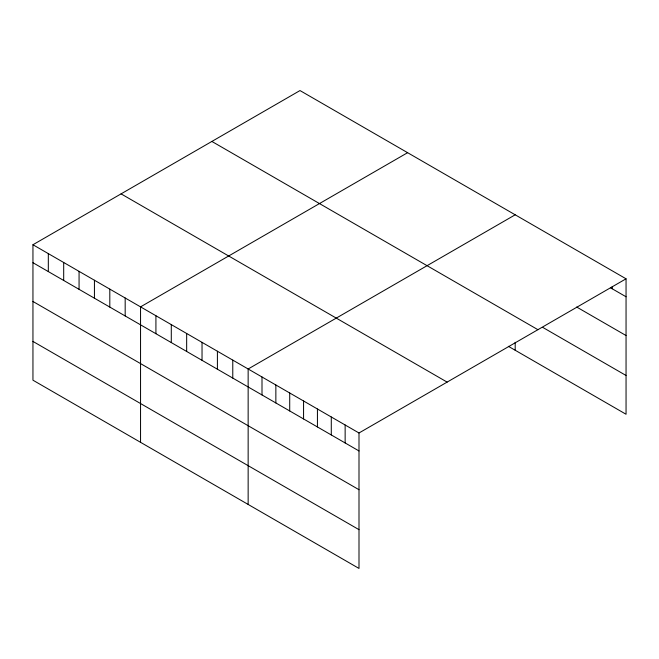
<?xml version="1.0" encoding="UTF-8"?>
<svg xmlns="http://www.w3.org/2000/svg" width="659" height="659" viewBox="0 0 659 659"><rect width="100%" height="100%" fill="white"/><g stroke="black" fill="none" stroke-linecap="round" stroke-linejoin="round"><path stroke-width="0.99" d="M626.05 278.806L358.998 432.988L358.998 568.437L32.95 380.194L32.95 244.744L300.002 90.563L626.05 278.806L626.05 414.256L508.361 346.304M407.6 152.69L140.548 306.863L140.548 442.313M515.19 214.809L248.146 368.991L248.146 504.432M610.465 287.769L626.05 296.772M576.683 307.036L626.05 335.538M542.909 327.482L626.05 375.482M211.877 141.446L537.925 329.689M121.075 193.87L447.123 382.113M32.95 244.744L358.998 432.988M32.95 262.71L358.998 450.954M32.95 301.476L358.998 489.719M32.95 341.42L358.998 529.663M612.195 286.78L612.195 288.774M515.19 342.301L515.19 350.25M345.143 424.989L345.143 442.955M331.288 416.99L331.288 434.948M317.432 408.992L317.432 426.95M303.568 400.985L303.568 418.951M289.713 392.986L289.713 410.952M275.857 384.988L275.857 402.954M262.002 376.989L262.002 394.947M232.775 360.111L232.775 378.077M217.404 351.239L217.404 369.205M202.033 342.367L202.033 360.325M186.662 333.487L186.662 351.453M171.291 324.615L171.291 342.581M155.919 315.743L155.919 333.701M125.177 297.992L125.177 315.958M109.806 289.12L109.806 307.078M94.435 280.248L94.435 298.206M79.064 271.368L79.064 289.334M63.692 262.496L63.692 280.454M48.321 253.624L48.321 271.582"/></g></svg>
